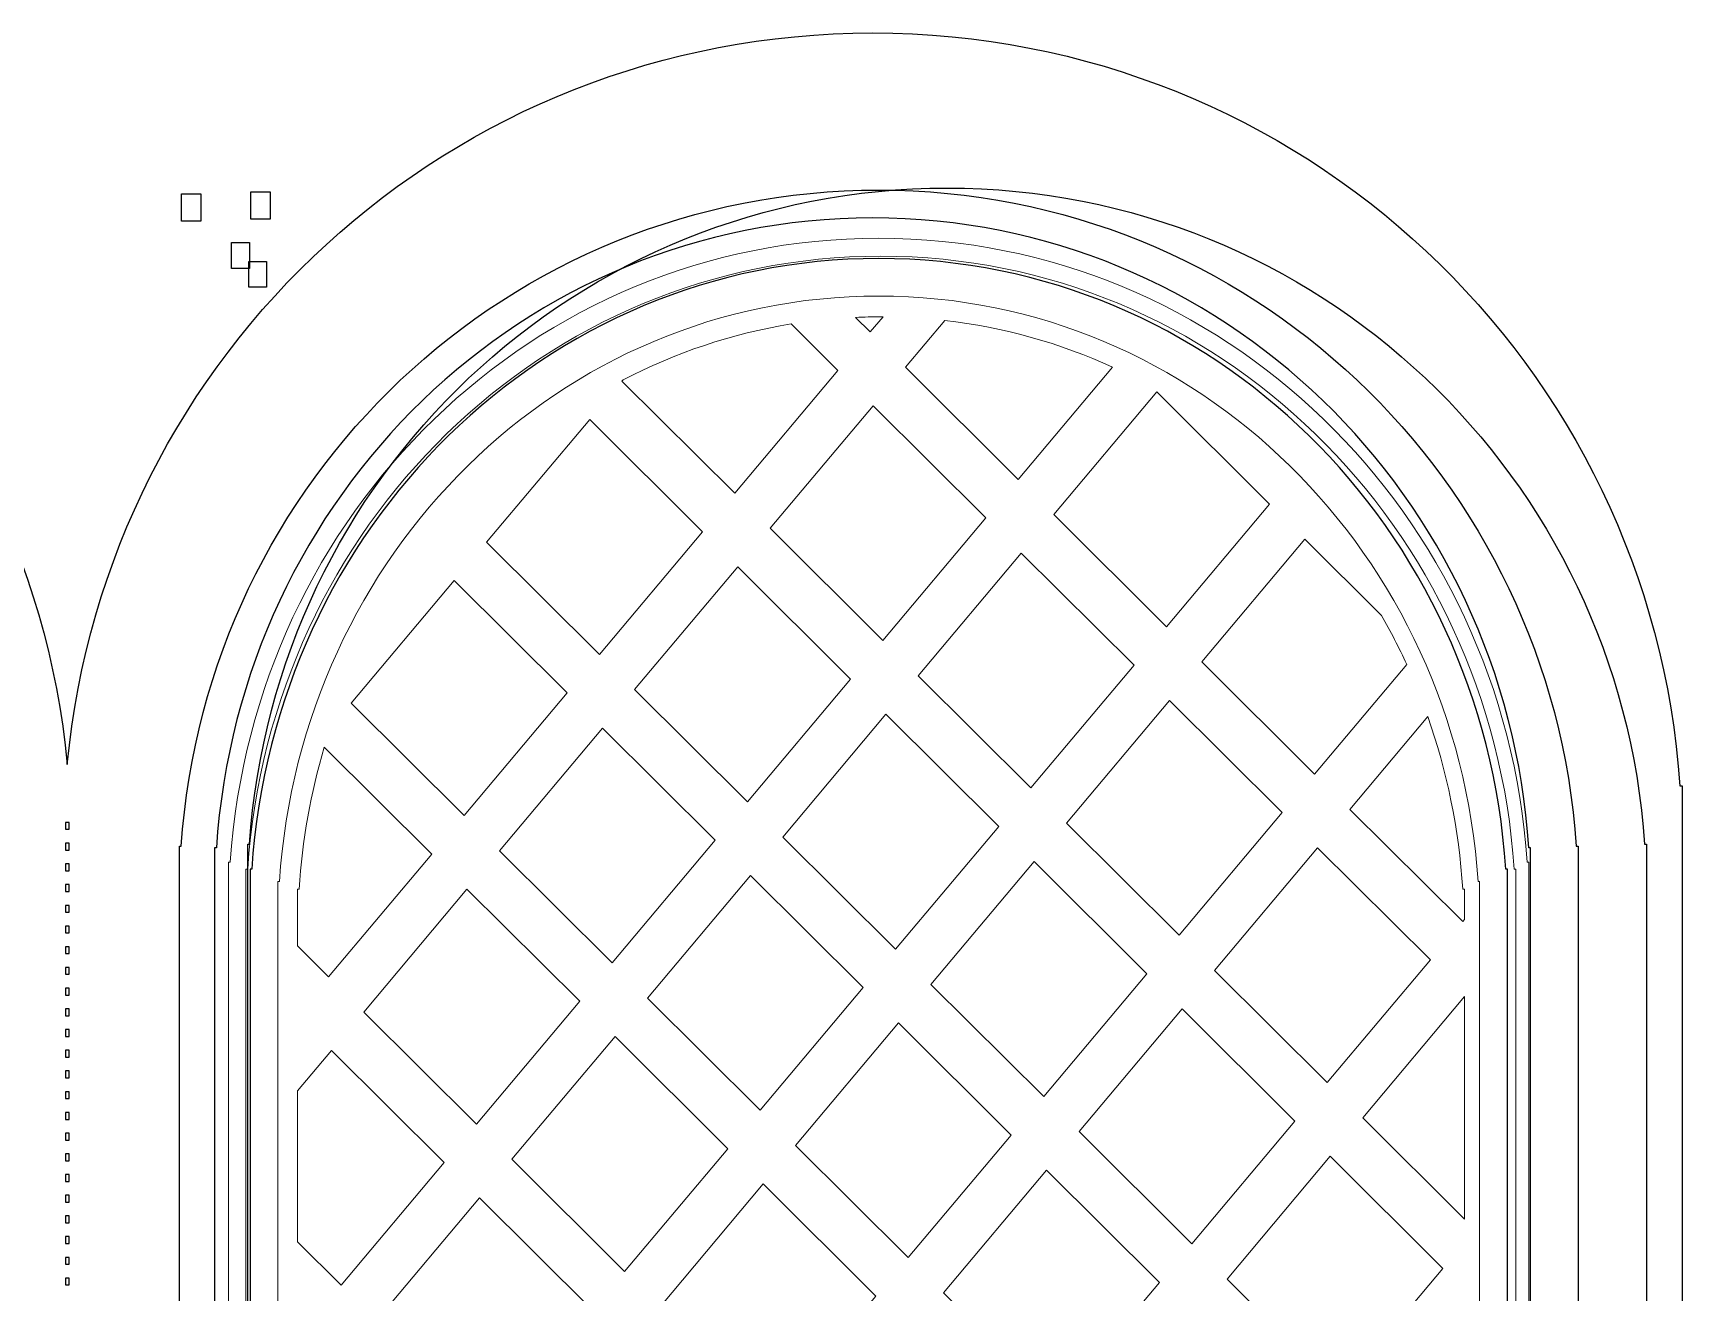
# Model space of a CAD drawing. Header units: centimetres. Extents: x -12.3 to 12.1, y -16.9 to 16.9.
# Drawn here: x -0.49 to 11.64, y 7.63 to 16.89 of the extents above; entities that cross this region are included whole.
import ezdxf

# ---------------------------------------------------------------- set-up
doc = ezdxf.new("R2010")
doc.units = ezdxf.units.CM
doc.header["$MEASUREMENT"] = 0
doc.header["$XCLIPFRAME"] = 0
doc.layers.add('Layer 1', color=7, linetype='Continuous')
picture_1 = doc.add_image_def('image1.jpg', size_in_pixel=(740, 1042))
picture_2 = doc.add_image_def('image3.jpg', size_in_pixel=(740, 1042))
picture_3 = doc.add_image_def('image4.jpg', size_in_pixel=(688, 991))
picture_4 = doc.add_image_def('image5.jpg', size_in_pixel=(672, 973))

msp = doc.modelspace()

# ---------------------------------------------------------------- linework, layer by layer
at = {"layer": 'Layer 1', "lineweight": 25}
for points, knots in [([(-6.16522, 16.88801), (-9.32245, 16.88801), (-11.88995, 14.45442), (-12.10346, 11.35326), (-12.10346, 11.35326), (-12.10346, 11.35326), (-12.11917, 11.35326), (-12.11917, 11.35326), (-12.11917, 11.35326), (-12.11917, 11.35326), (-12.11917, 0.28127), (-12.11917, 0.28127), (-12.11917, 0.28127), (-12.11917, 0.28127), (-0.26997, 0.28127), (-0.26997, 0.28127), (-0.26997, 0.28127), (-0.26997, 0.28127), (-0.21127, 0.28127), (-0.21127, 0.28127), (-0.21127, 0.28127), (-0.21127, 0.28127), (11.63793, 0.28127), (11.63793, 0.28127), (11.63793, 0.28127), (11.63793, 0.28127), (11.63793, 11.35326), (11.63793, 11.35326), (11.63793, 11.35326), (11.63793, 11.35326), (11.62222, 11.35326), (11.62222, 11.35326), (11.62222, 11.35326), (11.4087, 14.45443), (8.84121, 16.88801), (5.68398, 16.88801), (5.68398, 16.88801), (2.58007, 16.88801), (0.04737, 14.53649), (-0.24021, 11.51035), (-0.24021, 11.51035), (-0.52775, 14.53652), (-3.06128, 16.88801), (-6.16522, 16.88801)], [0, 0, 0, 0, 0.08333333, 0.08333333, 0.08333333, 0.08333333, 0.16666667, 0.16666667, 0.16666667, 0.16666667, 0.25, 0.25, 0.25, 0.25, 0.33333333, 0.33333333, 0.33333333, 0.33333333, 0.41666667, 0.41666667, 0.41666667, 0.41666667, 0.5, 0.5, 0.5, 0.5, 0.58333333, 0.58333333, 0.58333333, 0.58333333, 0.66666667, 0.66666667, 0.66666667, 0.66666667, 0.75, 0.75, 0.75, 0.75, 0.83333333, 0.83333333, 0.83333333, 0.83333333, 1, 1, 1, 1]), ([(5.729, 15.73335), (3.00099, 15.73335), (0.78223, 13.61201), (0.59774, 10.90884), (0.59774, 10.90884), (0.59774, 10.90884), (0.58451, 10.90884), (0.58451, 10.90884), (0.58451, 10.90884), (0.58451, 10.90884), (0.58451, 1.25816), (0.58451, 1.25816), (0.58451, 1.25816), (0.58451, 1.25816), (10.87349, 1.25816), (10.87349, 1.25816), (10.87349, 1.25816), (10.87349, 1.25816), (10.87349, 10.90884), (10.87349, 10.90884), (10.87349, 10.90884), (10.87349, 10.90884), (10.86026, 10.90884), (10.86026, 10.90884), (10.86026, 10.90884), (10.67577, 13.61201), (8.45701, 15.73335), (5.729, 15.73335)], [0, 0, 0, 0, 0.125, 0.125, 0.125, 0.125, 0.25, 0.25, 0.25, 0.25, 0.375, 0.375, 0.375, 0.375, 0.5, 0.5, 0.5, 0.5, 0.625, 0.625, 0.625, 0.625, 0.75, 0.75, 0.75, 0.75, 1, 1, 1, 1]), ([(6.23142, 15.7479), (3.50341, 15.7479), (1.28465, 13.62656), (1.10015, 10.92339), (1.10015, 10.92339), (1.10015, 10.92339), (1.08692, 10.92339), (1.08692, 10.92339), (1.08692, 10.92339), (1.08692, 10.92339), (1.08692, 1.27271), (1.08692, 1.27271), (1.08692, 1.27271), (1.08692, 1.27271), (11.3759, 1.27271), (11.3759, 1.27271), (11.3759, 1.27271), (11.3759, 1.27271), (11.3759, 10.92339), (11.3759, 10.92339), (11.3759, 10.92339), (11.3759, 10.92339), (11.36267, 10.92339), (11.36267, 10.92339), (11.36267, 10.92339), (11.17818, 13.62656), (8.95942, 15.7479), (6.23141, 15.7479), (6.23141, 15.7479), (6.23141, 15.7479), (6.23142, 15.7479), (6.23142, 15.7479)], [0, 0, 0, 0, 0.11111111, 0.11111111, 0.11111111, 0.11111111, 0.22222222, 0.22222222, 0.22222222, 0.22222222, 0.33333333, 0.33333333, 0.33333333, 0.33333333, 0.44444444, 0.44444444, 0.44444444, 0.44444444, 0.55555556, 0.55555556, 0.55555556, 0.55555556, 0.66666667, 0.66666667, 0.66666667, 0.66666667, 0.77777778, 0.77777778, 0.77777778, 0.77777778, 1, 1, 1, 1]), ([(5.68398, 15.52872), (8.25065, 15.52872), (10.33822, 13.49228), (10.5118, 10.89686), (10.5118, 10.89686), (10.5118, 10.89686), (10.5242, 10.89686), (10.5242, 10.89686), (10.5242, 10.89686), (10.5242, 10.89686), (10.5242, 1.63066), (10.5242, 1.63066), (10.5242, 1.63066), (10.5242, 1.63066), (0.84376, 1.63066), (0.84376, 1.63066), (0.84376, 1.63066), (0.84376, 1.63066), (0.84376, 10.89686), (0.84376, 10.89686), (0.84376, 10.89686), (0.84376, 10.89686), (0.85616, 10.89686), (0.85616, 10.89686), (0.85616, 10.89686), (1.02974, 13.49228), (3.1173, 15.52872), (5.68398, 15.52872)], [0, 0, 0, 0, 0.125, 0.125, 0.125, 0.125, 0.25, 0.25, 0.25, 0.25, 0.375, 0.375, 0.375, 0.375, 0.5, 0.5, 0.5, 0.5, 0.625, 0.625, 0.625, 0.625, 0.75, 0.75, 0.75, 0.75, 1, 1, 1, 1]), ([(5.729, 15.22981), (8.18135, 15.22981), (10.176, 13.2559), (10.34185, 10.74099), (10.34185, 10.74099), (10.34185, 10.74099), (10.35343, 10.74099), (10.35343, 10.74099), (10.35343, 10.74099), (10.35343, 10.74099), (10.35343, 1.76169), (10.35343, 1.76169), (10.35343, 1.76169), (10.35343, 1.76169), (1.10459, 1.76169), (1.10459, 1.76169), (1.10459, 1.76169), (1.10459, 1.76169), (1.10459, 10.74099), (1.10459, 10.74099), (1.10459, 10.74099), (1.10459, 10.74099), (1.11617, 10.74099), (1.11617, 10.74099), (1.11617, 10.74099), (1.28202, 13.2559), (3.27666, 15.22981), (5.72902, 15.22981), (5.72902, 15.22981), (5.72902, 15.22981), (5.729, 15.22981), (5.729, 15.22981)], [0, 0, 0, 0, 0.11111111, 0.11111111, 0.11111111, 0.11111111, 0.22222222, 0.22222222, 0.22222222, 0.22222222, 0.33333333, 0.33333333, 0.33333333, 0.33333333, 0.44444444, 0.44444444, 0.44444444, 0.44444444, 0.55555556, 0.55555556, 0.55555556, 0.55555556, 0.66666667, 0.66666667, 0.66666667, 0.66666667, 0.77777778, 0.77777778, 0.77777778, 0.77777778, 1, 1, 1, 1]), ([(-0.25343, 11.08372), (-0.25343, 11.08372), (-0.22697, 11.08372), (-0.22697, 11.08372), (-0.22697, 11.08372), (-0.22697, 11.08372), (-0.22697, 11.03328), (-0.22697, 11.03328), (-0.22697, 11.03328), (-0.22697, 11.03328), (-0.25343, 11.03328), (-0.25343, 11.03328), (-0.25343, 11.03328), (-0.25343, 11.03328), (-0.25343, 11.08372), (-0.25343, 11.08372)], [0, 0, 0, 0, 0.2, 0.2, 0.2, 0.2, 0.4, 0.4, 0.4, 0.4, 0.6, 0.6, 0.6, 0.6, 1, 1, 1, 1]), ([(-0.25343, 10.93158), (-0.25343, 10.93158), (-0.22697, 10.93158), (-0.22697, 10.93158), (-0.22697, 10.93158), (-0.22697, 10.93158), (-0.22697, 10.88114), (-0.22697, 10.88114), (-0.22697, 10.88114), (-0.22697, 10.88114), (-0.25343, 10.88114), (-0.25343, 10.88114), (-0.25343, 10.88114), (-0.25343, 10.88114), (-0.25343, 10.93158), (-0.25343, 10.93158)], [0, 0, 0, 0, 0.2, 0.2, 0.2, 0.2, 0.4, 0.4, 0.4, 0.4, 0.6, 0.6, 0.6, 0.6, 1, 1, 1, 1]), ([(-0.25343, 10.77945), (-0.25343, 10.77945), (-0.22697, 10.77945), (-0.22697, 10.77945), (-0.22697, 10.77945), (-0.22697, 10.77945), (-0.22697, 10.72819), (-0.22697, 10.72819), (-0.22697, 10.72819), (-0.22697, 10.72819), (-0.25343, 10.72819), (-0.25343, 10.72819), (-0.25343, 10.72819), (-0.25343, 10.72819), (-0.25343, 10.77945), (-0.25343, 10.77945)], [0, 0, 0, 0, 0.2, 0.2, 0.2, 0.2, 0.4, 0.4, 0.4, 0.4, 0.6, 0.6, 0.6, 0.6, 1, 1, 1, 1]), ([(-0.25343, 10.62731), (-0.25343, 10.62731), (-0.22697, 10.62731), (-0.22697, 10.62731), (-0.22697, 10.62731), (-0.22697, 10.62731), (-0.22697, 10.57605), (-0.22697, 10.57605), (-0.22697, 10.57605), (-0.22697, 10.57605), (-0.25343, 10.57605), (-0.25343, 10.57605), (-0.25343, 10.57605), (-0.25343, 10.57605), (-0.25343, 10.62731), (-0.25343, 10.62731)], [0, 0, 0, 0, 0.2, 0.2, 0.2, 0.2, 0.4, 0.4, 0.4, 0.4, 0.6, 0.6, 0.6, 0.6, 1, 1, 1, 1]), ([(-0.25343, 10.47435), (-0.25343, 10.47435), (-0.22697, 10.47435), (-0.22697, 10.47435), (-0.22697, 10.47435), (-0.22697, 10.47435), (-0.22697, 10.42391), (-0.22697, 10.42391), (-0.22697, 10.42391), (-0.22697, 10.42391), (-0.25343, 10.42391), (-0.25343, 10.42391), (-0.25343, 10.42391), (-0.25343, 10.42391), (-0.25343, 10.47435), (-0.25343, 10.47435)], [0, 0, 0, 0, 0.2, 0.2, 0.2, 0.2, 0.4, 0.4, 0.4, 0.4, 0.6, 0.6, 0.6, 0.6, 1, 1, 1, 1]), ([(-0.25343, 10.32221), (-0.25343, 10.32221), (-0.22697, 10.32221), (-0.22697, 10.32221), (-0.22697, 10.32221), (-0.22697, 10.32221), (-0.22697, 10.27177), (-0.22697, 10.27177), (-0.22697, 10.27177), (-0.22697, 10.27177), (-0.25343, 10.27177), (-0.25343, 10.27177), (-0.25343, 10.27177), (-0.25343, 10.27177), (-0.25343, 10.32221), (-0.25343, 10.32221)], [0, 0, 0, 0, 0.2, 0.2, 0.2, 0.2, 0.4, 0.4, 0.4, 0.4, 0.6, 0.6, 0.6, 0.6, 1, 1, 1, 1]), ([(-0.25343, 10.17008), (-0.25343, 10.17008), (-0.22697, 10.17008), (-0.22697, 10.17008), (-0.22697, 10.17008), (-0.22697, 10.17008), (-0.22697, 10.11964), (-0.22697, 10.11964), (-0.22697, 10.11964), (-0.22697, 10.11964), (-0.25343, 10.11964), (-0.25343, 10.11964), (-0.25343, 10.11964), (-0.25343, 10.11964), (-0.25343, 10.17008), (-0.25343, 10.17008)], [0, 0, 0, 0, 0.2, 0.2, 0.2, 0.2, 0.4, 0.4, 0.4, 0.4, 0.6, 0.6, 0.6, 0.6, 1, 1, 1, 1]), ([(-0.25343, 10.01794), (-0.25343, 10.01794), (-0.22697, 10.01794), (-0.22697, 10.01794), (-0.22697, 10.01794), (-0.22697, 10.01794), (-0.22697, 9.9675), (-0.22697, 9.9675), (-0.22697, 9.9675), (-0.22697, 9.9675), (-0.25343, 9.9675), (-0.25343, 9.9675), (-0.25343, 9.9675), (-0.25343, 9.9675), (-0.25343, 10.01794), (-0.25343, 10.01794)], [0, 0, 0, 0, 0.2, 0.2, 0.2, 0.2, 0.4, 0.4, 0.4, 0.4, 0.6, 0.6, 0.6, 0.6, 1, 1, 1, 1]), ([(-0.25343, 9.86581), (-0.25343, 9.86581), (-0.22697, 9.86581), (-0.22697, 9.86581), (-0.22697, 9.86581), (-0.22697, 9.86581), (-0.22697, 9.81455), (-0.22697, 9.81455), (-0.22697, 9.81455), (-0.22697, 9.81455), (-0.25343, 9.81455), (-0.25343, 9.81455), (-0.25343, 9.81455), (-0.25343, 9.81455), (-0.25343, 9.86581), (-0.25343, 9.86581)], [0, 0, 0, 0, 0.2, 0.2, 0.2, 0.2, 0.4, 0.4, 0.4, 0.4, 0.6, 0.6, 0.6, 0.6, 1, 1, 1, 1]), ([(-0.25343, 9.71367), (-0.25343, 9.71367), (-0.22697, 9.71367), (-0.22697, 9.71367), (-0.22697, 9.71367), (-0.22697, 9.71367), (-0.22697, 9.66241), (-0.22697, 9.66241), (-0.22697, 9.66241), (-0.22697, 9.66241), (-0.25343, 9.66241), (-0.25343, 9.66241), (-0.25343, 9.66241), (-0.25343, 9.66241), (-0.25343, 9.71367), (-0.25343, 9.71367)], [0, 0, 0, 0, 0.2, 0.2, 0.2, 0.2, 0.4, 0.4, 0.4, 0.4, 0.6, 0.6, 0.6, 0.6, 1, 1, 1, 1]), ([(-0.25343, 9.56071), (-0.25343, 9.56071), (-0.22697, 9.56071), (-0.22697, 9.56071), (-0.22697, 9.56071), (-0.22697, 9.56071), (-0.22697, 9.51027), (-0.22697, 9.51027), (-0.22697, 9.51027), (-0.22697, 9.51027), (-0.25343, 9.51027), (-0.25343, 9.51027), (-0.25343, 9.51027), (-0.25343, 9.51027), (-0.25343, 9.56071), (-0.25343, 9.56071)], [0, 0, 0, 0, 0.2, 0.2, 0.2, 0.2, 0.4, 0.4, 0.4, 0.4, 0.6, 0.6, 0.6, 0.6, 1, 1, 1, 1]), ([(-0.25343, 9.40857), (-0.25343, 9.40857), (-0.22697, 9.40857), (-0.22697, 9.40857), (-0.22697, 9.40857), (-0.22697, 9.40857), (-0.22697, 9.35813), (-0.22697, 9.35813), (-0.22697, 9.35813), (-0.22697, 9.35813), (-0.25343, 9.35813), (-0.25343, 9.35813), (-0.25343, 9.35813), (-0.25343, 9.35813), (-0.25343, 9.40857), (-0.25343, 9.40857)], [0, 0, 0, 0, 0.2, 0.2, 0.2, 0.2, 0.4, 0.4, 0.4, 0.4, 0.6, 0.6, 0.6, 0.6, 1, 1, 1, 1]), ([(-0.25343, 9.25644), (-0.25343, 9.25644), (-0.22697, 9.25644), (-0.22697, 9.25644), (-0.22697, 9.25644), (-0.22697, 9.25644), (-0.22697, 9.206), (-0.22697, 9.206), (-0.22697, 9.206), (-0.22697, 9.206), (-0.25343, 9.206), (-0.25343, 9.206), (-0.25343, 9.206), (-0.25343, 9.206), (-0.25343, 9.25644), (-0.25343, 9.25644)], [0, 0, 0, 0, 0.2, 0.2, 0.2, 0.2, 0.4, 0.4, 0.4, 0.4, 0.6, 0.6, 0.6, 0.6, 1, 1, 1, 1]), ([(-0.25343, 9.1043), (-0.25343, 9.1043), (-0.22697, 9.1043), (-0.22697, 9.1043), (-0.22697, 9.1043), (-0.22697, 9.1043), (-0.22697, 9.05386), (-0.22697, 9.05386), (-0.22697, 9.05386), (-0.22697, 9.05386), (-0.25343, 9.05386), (-0.25343, 9.05386), (-0.25343, 9.05386), (-0.25343, 9.05386), (-0.25343, 9.1043), (-0.25343, 9.1043)], [0, 0, 0, 0, 0.2, 0.2, 0.2, 0.2, 0.4, 0.4, 0.4, 0.4, 0.6, 0.6, 0.6, 0.6, 1, 1, 1, 1]), ([(-0.25343, 8.95217), (-0.25343, 8.95217), (-0.22697, 8.95217), (-0.22697, 8.95217), (-0.22697, 8.95217), (-0.22697, 8.95217), (-0.22697, 8.90091), (-0.22697, 8.90091), (-0.22697, 8.90091), (-0.22697, 8.90091), (-0.25343, 8.90091), (-0.25343, 8.90091), (-0.25343, 8.90091), (-0.25343, 8.90091), (-0.25343, 8.95217), (-0.25343, 8.95217)], [0, 0, 0, 0, 0.2, 0.2, 0.2, 0.2, 0.4, 0.4, 0.4, 0.4, 0.6, 0.6, 0.6, 0.6, 1, 1, 1, 1]), ([(-0.25343, 8.80003), (-0.25343, 8.80003), (-0.22697, 8.80003), (-0.22697, 8.80003), (-0.22697, 8.80003), (-0.22697, 8.80003), (-0.22697, 8.74877), (-0.22697, 8.74877), (-0.22697, 8.74877), (-0.22697, 8.74877), (-0.25343, 8.74877), (-0.25343, 8.74877), (-0.25343, 8.74877), (-0.25343, 8.74877), (-0.25343, 8.80003), (-0.25343, 8.80003)], [0, 0, 0, 0, 0.2, 0.2, 0.2, 0.2, 0.4, 0.4, 0.4, 0.4, 0.6, 0.6, 0.6, 0.6, 1, 1, 1, 1]), ([(-0.25343, 8.6479), (-0.25343, 8.6479), (-0.22697, 8.6479), (-0.22697, 8.6479), (-0.22697, 8.6479), (-0.22697, 8.6479), (-0.22697, 8.59664), (-0.22697, 8.59664), (-0.22697, 8.59664), (-0.22697, 8.59664), (-0.25343, 8.59664), (-0.25343, 8.59664), (-0.25343, 8.59664), (-0.25343, 8.59664), (-0.25343, 8.6479), (-0.25343, 8.6479)], [0, 0, 0, 0, 0.2, 0.2, 0.2, 0.2, 0.4, 0.4, 0.4, 0.4, 0.6, 0.6, 0.6, 0.6, 1, 1, 1, 1]), ([(-0.25343, 8.49493), (-0.25343, 8.49493), (-0.22697, 8.49493), (-0.22697, 8.49493), (-0.22697, 8.49493), (-0.22697, 8.49493), (-0.22697, 8.44449), (-0.22697, 8.44449), (-0.22697, 8.44449), (-0.22697, 8.44449), (-0.25343, 8.44449), (-0.25343, 8.44449), (-0.25343, 8.44449), (-0.25343, 8.44449), (-0.25343, 8.49493), (-0.25343, 8.49493)], [0, 0, 0, 0, 0.2, 0.2, 0.2, 0.2, 0.4, 0.4, 0.4, 0.4, 0.6, 0.6, 0.6, 0.6, 1, 1, 1, 1]), ([(-0.25343, 8.3428), (-0.25343, 8.3428), (-0.22697, 8.3428), (-0.22697, 8.3428), (-0.22697, 8.3428), (-0.22697, 8.3428), (-0.22697, 8.29236), (-0.22697, 8.29236), (-0.22697, 8.29236), (-0.22697, 8.29236), (-0.25343, 8.29236), (-0.25343, 8.29236), (-0.25343, 8.29236), (-0.25343, 8.29236), (-0.25343, 8.3428), (-0.25343, 8.3428)], [0, 0, 0, 0, 0.2, 0.2, 0.2, 0.2, 0.4, 0.4, 0.4, 0.4, 0.6, 0.6, 0.6, 0.6, 1, 1, 1, 1]), ([(-0.25343, 8.19066), (-0.25343, 8.19066), (-0.22697, 8.19066), (-0.22697, 8.19066), (-0.22697, 8.19066), (-0.22697, 8.19066), (-0.22697, 8.14022), (-0.22697, 8.14022), (-0.22697, 8.14022), (-0.22697, 8.14022), (-0.25343, 8.14022), (-0.25343, 8.14022), (-0.25343, 8.14022), (-0.25343, 8.14022), (-0.25343, 8.19066), (-0.25343, 8.19066)], [0, 0, 0, 0, 0.2, 0.2, 0.2, 0.2, 0.4, 0.4, 0.4, 0.4, 0.6, 0.6, 0.6, 0.6, 1, 1, 1, 1]), ([(-0.25343, 8.03853), (-0.25343, 8.03853), (-0.22697, 8.03853), (-0.22697, 8.03853), (-0.22697, 8.03853), (-0.22697, 8.03853), (-0.22697, 7.98727), (-0.22697, 7.98727), (-0.22697, 7.98727), (-0.22697, 7.98727), (-0.25343, 7.98727), (-0.25343, 7.98727), (-0.25343, 7.98727), (-0.25343, 7.98727), (-0.25343, 8.03853), (-0.25343, 8.03853)], [0, 0, 0, 0, 0.2, 0.2, 0.2, 0.2, 0.4, 0.4, 0.4, 0.4, 0.6, 0.6, 0.6, 0.6, 1, 1, 1, 1]), ([(-0.25343, 7.88639), (-0.25343, 7.88639), (-0.22697, 7.88639), (-0.22697, 7.88639), (-0.22697, 7.88639), (-0.22697, 7.88639), (-0.22697, 7.83513), (-0.22697, 7.83513), (-0.22697, 7.83513), (-0.22697, 7.83513), (-0.25343, 7.83513), (-0.25343, 7.83513), (-0.25343, 7.83513), (-0.25343, 7.83513), (-0.25343, 7.88639), (-0.25343, 7.88639)], [0, 0, 0, 0, 0.2, 0.2, 0.2, 0.2, 0.4, 0.4, 0.4, 0.4, 0.6, 0.6, 0.6, 0.6, 1, 1, 1, 1]), ([(-0.25343, 7.73426), (-0.25343, 7.73426), (-0.22697, 7.73426), (-0.22697, 7.73426), (-0.22697, 7.73426), (-0.22697, 7.73426), (-0.22697, 7.683), (-0.22697, 7.683), (-0.22697, 7.683), (-0.22697, 7.683), (-0.25343, 7.683), (-0.25343, 7.683), (-0.25343, 7.683), (-0.25343, 7.683), (-0.25343, 7.73426), (-0.25343, 7.73426)], [0, 0, 0, 0, 0.2, 0.2, 0.2, 0.2, 0.4, 0.4, 0.4, 0.4, 0.6, 0.6, 0.6, 0.6, 1, 1, 1, 1])]:
    msp.add_open_spline(points, degree=3, knots=knots, dxfattribs=at)
at = {"layer": 'Layer 1', "lineweight": 20}
for points, knots in [([(5.729, 15.37905), (3.19311, 15.37905), (1.13055, 13.36181), (0.95906, 10.79101), (0.95906, 10.79101), (0.95906, 10.79101), (0.94666, 10.79101), (0.94666, 10.79101), (0.94666, 10.79101), (0.94666, 10.79101), (0.94666, 1.61245), (0.94666, 1.61245), (0.94666, 1.61245), (0.94666, 1.61245), (10.51135, 1.61245), (10.51135, 1.61245), (10.51135, 1.61245), (10.51135, 1.61245), (10.51135, 10.79101), (10.51135, 10.79101), (10.51135, 10.79101), (10.51135, 10.79101), (10.49895, 10.79101), (10.49895, 10.79101), (10.49895, 10.79101), (10.32746, 13.36181), (8.26489, 15.37905), (5.72901, 15.37905), (5.72901, 15.37905), (5.72901, 15.37905), (5.729, 15.37905), (5.729, 15.37905)], [0, 0, 0, 0, 0.11111111, 0.11111111, 0.11111111, 0.11111111, 0.22222222, 0.22222222, 0.22222222, 0.22222222, 0.33333333, 0.33333333, 0.33333333, 0.33333333, 0.44444444, 0.44444444, 0.44444444, 0.44444444, 0.55555556, 0.55555556, 0.55555556, 0.55555556, 0.66666667, 0.66666667, 0.66666667, 0.66666667, 0.77777778, 0.77777778, 0.77777778, 0.77777778, 1, 1, 1, 1]), ([(5.74499, 15.24716), (3.26816, 15.24716), (1.25417, 13.26518), (1.08667, 10.74015), (1.08667, 10.74015), (1.08667, 10.74015), (1.07427, 10.74015), (1.07427, 10.74015), (1.07427, 10.74015), (1.07427, 10.74015), (1.07427, 1.7253), (1.07427, 1.7253), (1.07427, 1.7253), (1.07427, 1.7253), (10.41572, 1.7253), (10.41572, 1.7253), (10.41572, 1.7253), (10.41572, 1.7253), (10.41572, 10.74015), (10.41572, 10.74015), (10.41572, 10.74015), (10.41572, 10.74015), (10.40332, 10.74015), (10.40332, 10.74015), (10.40332, 10.74015), (10.23582, 13.26519), (8.22183, 15.24716), (5.745, 15.24716), (5.745, 15.24716), (5.745, 15.24716), (5.74499, 15.24716), (5.74499, 15.24716)], [0, 0, 0, 0, 0.11111111, 0.11111111, 0.11111111, 0.11111111, 0.22222222, 0.22222222, 0.22222222, 0.22222222, 0.33333333, 0.33333333, 0.33333333, 0.33333333, 0.44444444, 0.44444444, 0.44444444, 0.44444444, 0.55555556, 0.55555556, 0.55555556, 0.55555556, 0.66666667, 0.66666667, 0.66666667, 0.66666667, 0.77777778, 0.77777778, 0.77777778, 0.77777778, 1, 1, 1, 1]), ([(5.729, 14.95407), (8.07279, 14.95407), (9.97912, 13.06073), (10.13762, 10.6488), (10.13762, 10.6488), (10.13762, 10.6488), (10.1492, 10.6488), (10.1492, 10.6488), (10.1492, 10.6488), (10.1492, 10.6488), (10.1492, 2.03827), (10.1492, 2.03827), (10.1492, 2.03827), (10.1492, 2.03827), (1.30881, 2.03827), (1.30881, 2.03827), (1.30881, 2.03827), (1.30881, 2.03827), (1.30881, 10.6488), (1.30881, 10.6488), (1.30881, 10.6488), (1.30881, 10.6488), (1.32039, 10.6488), (1.32039, 10.6488), (1.32039, 10.6488), (1.47889, 13.06073), (3.38522, 14.95407), (5.72901, 14.95407), (5.72901, 14.95407), (5.72901, 14.95407), (5.729, 14.95407), (5.729, 14.95407)], [0, 0, 0, 0, 0.11111111, 0.11111111, 0.11111111, 0.11111111, 0.22222222, 0.22222222, 0.22222222, 0.22222222, 0.33333333, 0.33333333, 0.33333333, 0.33333333, 0.44444444, 0.44444444, 0.44444444, 0.44444444, 0.55555556, 0.55555556, 0.55555556, 0.55555556, 0.66666667, 0.66666667, 0.66666667, 0.66666667, 0.77777778, 0.77777778, 0.77777778, 0.77777778, 1, 1, 1, 1]), ([(5.74499, 14.80151), (5.75007, 14.80151), (5.75562, 14.80153), (5.7607, 14.80151), (5.7607, 14.80151), (5.7607, 14.80151), (5.66644, 14.68989), (5.66644, 14.68989), (5.66644, 14.68989), (5.66644, 14.68989), (5.55812, 14.79655), (5.55812, 14.79655), (5.55812, 14.79655), (5.62014, 14.79933), (5.6823, 14.80151), (5.74498, 14.80151), (5.74498, 14.80151), (5.74498, 14.80151), (5.74499, 14.80151), (5.74499, 14.80151)], [0, 0, 0, 0, 0.16666667, 0.16666667, 0.16666667, 0.16666667, 0.33333333, 0.33333333, 0.33333333, 0.33333333, 0.5, 0.5, 0.5, 0.5, 0.66666667, 0.66666667, 0.66666667, 0.66666667, 1, 1, 1, 1]), ([(5.08436, 14.74859), (5.08436, 14.74859), (5.42832, 14.40629), (5.42832, 14.40629), (5.42832, 14.40629), (5.42832, 14.40629), (4.67012, 13.50505), (4.67012, 13.50505), (4.67012, 13.50505), (4.67012, 13.50505), (3.83999, 14.32939), (3.83999, 14.32939), (3.83999, 14.32939), (3.83999, 14.32939), (3.84908, 14.33849), (3.84908, 14.33849), (3.84908, 14.33849), (4.23192, 14.5369), (4.64683, 14.67778), (5.08435, 14.74859), (5.08435, 14.74859), (5.08435, 14.74859), (5.08436, 14.74859), (5.08436, 14.74859)], [0, 0, 0, 0, 0.14285714, 0.14285714, 0.14285714, 0.14285714, 0.28571429, 0.28571429, 0.28571429, 0.28571429, 0.42857143, 0.42857143, 0.42857143, 0.42857143, 0.57142857, 0.57142857, 0.57142857, 0.57142857, 0.71428571, 0.71428571, 0.71428571, 0.71428571, 1, 1, 1, 1]), ([(6.21545, 14.77422), (6.64995, 14.72468), (7.06395, 14.60703), (7.44907, 14.43192), (7.44907, 14.43192), (7.44907, 14.43192), (6.75454, 13.60592), (6.75454, 13.60592), (6.75454, 13.60592), (6.75454, 13.60592), (5.92606, 14.43026), (5.92606, 14.43026), (5.92606, 14.43026), (5.92606, 14.43026), (6.21545, 14.77422), (6.21545, 14.77422)], [0, 0, 0, 0, 0.2, 0.2, 0.2, 0.2, 0.4, 0.4, 0.4, 0.4, 0.6, 0.6, 0.6, 0.6, 1, 1, 1, 1]), ([(7.77401, 14.25002), (7.77401, 14.25002), (8.60331, 13.42402), (8.60331, 13.42402), (8.60331, 13.42402), (8.60331, 13.42402), (7.84511, 12.52196), (7.84511, 12.52196), (7.84511, 12.52196), (7.84511, 12.52196), (7.01581, 13.34713), (7.01581, 13.34713), (7.01581, 13.34713), (7.01581, 13.34713), (7.77401, 14.25002), (7.77401, 14.25002)], [0, 0, 0, 0, 0.2, 0.2, 0.2, 0.2, 0.4, 0.4, 0.4, 0.4, 0.6, 0.6, 0.6, 0.6, 1, 1, 1, 1]), ([(5.68794, 14.14749), (5.68794, 14.14749), (6.51724, 13.32315), (6.51724, 13.32315), (6.51724, 13.32315), (6.51724, 13.32315), (5.75987, 12.42109), (5.75987, 12.42109), (5.75987, 12.42109), (5.75987, 12.42109), (4.93057, 13.24626), (4.93057, 13.24626), (4.93057, 13.24626), (4.93057, 13.24626), (5.68794, 14.1475), (5.68794, 14.1475), (5.68794, 14.1475), (5.68794, 14.1475), (5.68794, 14.14749), (5.68794, 14.14749)], [0, 0, 0, 0, 0.16666667, 0.16666667, 0.16666667, 0.16666667, 0.33333333, 0.33333333, 0.33333333, 0.33333333, 0.5, 0.5, 0.5, 0.5, 0.66666667, 0.66666667, 0.66666667, 0.66666667, 1, 1, 1, 1]), ([(3.60269, 14.04662), (3.60269, 14.04662), (4.43199, 13.22145), (4.43199, 13.22145), (4.43199, 13.22145), (4.43199, 13.22145), (3.67379, 12.31939), (3.67379, 12.31939), (3.67379, 12.31939), (3.67379, 12.31939), (2.84449, 13.14373), (2.84449, 13.14373), (2.84449, 13.14373), (2.84449, 13.14373), (3.60269, 14.04662), (3.60269, 14.04662)], [0, 0, 0, 0, 0.2, 0.2, 0.2, 0.2, 0.4, 0.4, 0.4, 0.4, 0.6, 0.6, 0.6, 0.6, 1, 1, 1, 1]), ([(8.86377, 13.16605), (8.86377, 13.16605), (9.42766, 12.60464), (9.42766, 12.60464), (9.42766, 12.60464), (9.49388, 12.48808), (9.55661, 12.36893), (9.61287, 12.2458), (9.61287, 12.2458), (9.61287, 12.24559), (9.61287, 12.24518), (9.61287, 12.24497), (9.61287, 12.24497), (9.61287, 12.24497), (8.93405, 11.43882), (8.93405, 11.43882), (8.93405, 11.43882), (8.93405, 11.43882), (8.10475, 12.26399), (8.10475, 12.26399), (8.10475, 12.26399), (8.10475, 12.26399), (8.86378, 13.16605), (8.86378, 13.16605), (8.86378, 13.16605), (8.86378, 13.16605), (8.86377, 13.16605), (8.86377, 13.16605)], [0, 0, 0, 0, 0.125, 0.125, 0.125, 0.125, 0.25, 0.25, 0.25, 0.25, 0.375, 0.375, 0.375, 0.375, 0.5, 0.5, 0.5, 0.5, 0.625, 0.625, 0.625, 0.625, 0.75, 0.75, 0.75, 0.75, 1, 1, 1, 1]), ([(6.77769, 13.06435), (6.77769, 13.06435), (7.60782, 12.23918), (7.60782, 12.23918), (7.60782, 12.23918), (7.60782, 12.23918), (6.8488, 11.33794), (6.8488, 11.33794), (6.8488, 11.33794), (6.8488, 11.33794), (6.0195, 12.16228), (6.0195, 12.16228), (6.0195, 12.16228), (6.0195, 12.16228), (6.7777, 13.06434), (6.7777, 13.06434), (6.7777, 13.06434), (6.7777, 13.06434), (6.77769, 13.06435), (6.77769, 13.06435)], [0, 0, 0, 0, 0.16666667, 0.16666667, 0.16666667, 0.16666667, 0.33333333, 0.33333333, 0.33333333, 0.33333333, 0.5, 0.5, 0.5, 0.5, 0.66666667, 0.66666667, 0.66666667, 0.66666667, 1, 1, 1, 1]), ([(2.60637, 12.86178), (2.60637, 12.86178), (3.4365, 12.03578), (3.4365, 12.03578), (3.4365, 12.03578), (3.4365, 12.03578), (2.6783, 11.13454), (2.6783, 11.13454), (2.6783, 11.13454), (2.6783, 11.13454), (1.84817, 11.95971), (1.84817, 11.95971), (1.84817, 11.95971), (1.84817, 11.95971), (2.60637, 12.86177), (2.60637, 12.86177), (2.60637, 12.86177), (2.60637, 12.86177), (2.60637, 12.86178), (2.60637, 12.86178)], [0, 0, 0, 0, 0.16666667, 0.16666667, 0.16666667, 0.16666667, 0.33333333, 0.33333333, 0.33333333, 0.33333333, 0.5, 0.5, 0.5, 0.5, 0.66666667, 0.66666667, 0.66666667, 0.66666667, 1, 1, 1, 1]), ([(4.69245, 12.96265), (4.69245, 12.96265), (5.52175, 12.13831), (5.52175, 12.13831), (5.52175, 12.13831), (5.52175, 12.13831), (4.76273, 11.23542), (4.76273, 11.23542), (4.76273, 11.23542), (4.76273, 11.23542), (3.93343, 12.06059), (3.93343, 12.06059), (3.93343, 12.06059), (3.93343, 12.06059), (4.69245, 12.96265), (4.69245, 12.96265)], [0, 0, 0, 0, 0.2, 0.2, 0.2, 0.2, 0.4, 0.4, 0.4, 0.4, 0.6, 0.6, 0.6, 0.6, 1, 1, 1, 1]), ([(7.86745, 11.98039), (7.86745, 11.98039), (8.69593, 11.15605), (8.69593, 11.15605), (8.69593, 11.15605), (8.69593, 11.15605), (7.93856, 10.25481), (7.93856, 10.25481), (7.93856, 10.25481), (7.93856, 10.25481), (7.11008, 11.07915), (7.11008, 11.07915), (7.11008, 11.07915), (7.11008, 11.07915), (7.86745, 11.98039), (7.86745, 11.98039)], [0, 0, 0, 0, 0.2, 0.2, 0.2, 0.2, 0.4, 0.4, 0.4, 0.4, 0.6, 0.6, 0.6, 0.6, 1, 1, 1, 1]), ([(3.69612, 11.77699), (3.69612, 11.77699), (4.5246, 10.95265), (4.5246, 10.95265), (4.5246, 10.95265), (4.5246, 10.95265), (3.76723, 10.05141), (3.76723, 10.05141), (3.76723, 10.05141), (3.76723, 10.05141), (2.93875, 10.87575), (2.93875, 10.87575), (2.93875, 10.87575), (2.93875, 10.87575), (3.69612, 11.77699), (3.69612, 11.77699)], [0, 0, 0, 0, 0.2, 0.2, 0.2, 0.2, 0.4, 0.4, 0.4, 0.4, 0.6, 0.6, 0.6, 0.6, 1, 1, 1, 1]), ([(5.78137, 11.87951), (5.78137, 11.87951), (6.6115, 11.05517), (6.6115, 11.05517), (6.6115, 11.05517), (6.6115, 11.05517), (5.8533, 10.15228), (5.8533, 10.15228), (5.8533, 10.15228), (5.8533, 10.15228), (5.02317, 10.97662), (5.02317, 10.97662), (5.02317, 10.97662), (5.02317, 10.97662), (5.78137, 11.87951), (5.78137, 11.87951)], [0, 0, 0, 0, 0.2, 0.2, 0.2, 0.2, 0.4, 0.4, 0.4, 0.4, 0.6, 0.6, 0.6, 0.6, 1, 1, 1, 1]), ([(9.76749, 11.86215), (9.90836, 11.46294), (9.99647, 11.03635), (10.02546, 10.59215), (10.02546, 10.59215), (10.02546, 10.59215), (10.03704, 10.59215), (10.03704, 10.59215), (10.03704, 10.59215), (10.03704, 10.59215), (10.03704, 10.37056), (10.03704, 10.37056), (10.03704, 10.37056), (10.03704, 10.37056), (10.02464, 10.35485), (10.02464, 10.35485), (10.02464, 10.35485), (10.02464, 10.35485), (9.19451, 11.18002), (9.19451, 11.18002), (9.19451, 11.18002), (9.19451, 11.18002), (9.7675, 11.86215), (9.7675, 11.86215), (9.7675, 11.86215), (9.7675, 11.86215), (9.76749, 11.86215), (9.76749, 11.86215)], [0, 0, 0, 0, 0.125, 0.125, 0.125, 0.125, 0.25, 0.25, 0.25, 0.25, 0.375, 0.375, 0.375, 0.375, 0.5, 0.5, 0.5, 0.5, 0.625, 0.625, 0.625, 0.625, 0.75, 0.75, 0.75, 0.75, 1, 1, 1, 1]), ([(1.65057, 11.63643), (1.65057, 11.63643), (2.44018, 10.85178), (2.44018, 10.85178), (2.44018, 10.85178), (2.44018, 10.85178), (1.68116, 9.94889), (1.68116, 9.94889), (1.68116, 9.94889), (1.68116, 9.94889), (1.45296, 10.17544), (1.45296, 10.17544), (1.45296, 10.17544), (1.45296, 10.17544), (1.45296, 10.59216), (1.45296, 10.59216), (1.45296, 10.59216), (1.45296, 10.59216), (1.46454, 10.59216), (1.46454, 10.59216), (1.46454, 10.59216), (1.48815, 10.954), (1.55167, 11.30335), (1.65058, 11.63644), (1.65058, 11.63644), (1.65058, 11.63644), (1.65057, 11.63643), (1.65057, 11.63643)], [0, 0, 0, 0, 0.125, 0.125, 0.125, 0.125, 0.25, 0.25, 0.25, 0.25, 0.375, 0.375, 0.375, 0.375, 0.5, 0.5, 0.5, 0.5, 0.625, 0.625, 0.625, 0.625, 0.75, 0.75, 0.75, 0.75, 1, 1, 1, 1]), ([(8.9572, 10.89725), (8.9572, 10.89725), (9.7865, 10.07291), (9.7865, 10.07291), (9.7865, 10.07291), (9.7865, 10.07291), (9.0283, 9.17085), (9.0283, 9.17085), (9.0283, 9.17085), (9.0283, 9.17085), (8.19817, 9.99602), (8.19817, 9.99602), (8.19817, 9.99602), (8.19817, 9.99602), (8.95719, 10.89726), (8.95719, 10.89726), (8.95719, 10.89726), (8.95719, 10.89726), (8.9572, 10.89725), (8.9572, 10.89725)], [0, 0, 0, 0, 0.16666667, 0.16666667, 0.16666667, 0.16666667, 0.33333333, 0.33333333, 0.33333333, 0.33333333, 0.5, 0.5, 0.5, 0.5, 0.66666667, 0.66666667, 0.66666667, 0.66666667, 1, 1, 1, 1]), ([(4.78505, 10.69385), (4.78505, 10.69385), (5.61435, 9.86951), (5.61435, 9.86951), (5.61435, 9.86951), (5.61435, 9.86951), (4.85698, 8.96745), (4.85698, 8.96745), (4.85698, 8.96745), (4.85698, 8.96745), (4.02768, 9.79262), (4.02768, 9.79262), (4.02768, 9.79262), (4.02768, 9.79262), (4.78505, 10.69386), (4.78505, 10.69386), (4.78505, 10.69386), (4.78505, 10.69386), (4.78505, 10.69385), (4.78505, 10.69385)], [0, 0, 0, 0, 0.16666667, 0.16666667, 0.16666667, 0.16666667, 0.33333333, 0.33333333, 0.33333333, 0.33333333, 0.5, 0.5, 0.5, 0.5, 0.66666667, 0.66666667, 0.66666667, 0.66666667, 1, 1, 1, 1]), ([(6.87195, 10.79555), (6.87195, 10.79555), (7.70043, 9.97121), (7.70043, 9.97121), (7.70043, 9.97121), (7.70043, 9.97121), (6.94223, 9.06915), (6.94223, 9.06915), (6.94223, 9.06915), (6.94223, 9.06915), (6.11293, 9.89349), (6.11293, 9.89349), (6.11293, 9.89349), (6.11293, 9.89349), (6.87195, 10.79555), (6.87195, 10.79555)], [0, 0, 0, 0, 0.2, 0.2, 0.2, 0.2, 0.4, 0.4, 0.4, 0.4, 0.6, 0.6, 0.6, 0.6, 1, 1, 1, 1]), ([(2.6998, 10.59298), (2.6998, 10.59298), (3.5291, 9.76864), (3.5291, 9.76864), (3.5291, 9.76864), (3.5291, 9.76864), (2.7709, 8.86658), (2.7709, 8.86658), (2.7709, 8.86658), (2.7709, 8.86658), (1.9416, 9.6901), (1.9416, 9.6901), (1.9416, 9.6901), (1.9416, 9.6901), (2.6998, 10.59299), (2.6998, 10.59299), (2.6998, 10.59299), (2.6998, 10.59299), (2.6998, 10.59298), (2.6998, 10.59298)], [0, 0, 0, 0, 0.16666667, 0.16666667, 0.16666667, 0.16666667, 0.33333333, 0.33333333, 0.33333333, 0.33333333, 0.5, 0.5, 0.5, 0.5, 0.66666667, 0.66666667, 0.66666667, 0.66666667, 1, 1, 1, 1]), ([(7.96088, 9.71241), (7.96088, 9.71241), (8.79018, 8.88807), (8.79018, 8.88807), (8.79018, 8.88807), (8.79018, 8.88807), (8.03198, 7.98518), (8.03198, 7.98518), (8.03198, 7.98518), (8.03198, 7.98518), (7.20268, 8.81035), (7.20268, 8.81035), (7.20268, 8.81035), (7.20268, 8.81035), (7.96088, 9.71241), (7.96088, 9.71241)], [0, 0, 0, 0, 0.2, 0.2, 0.2, 0.2, 0.4, 0.4, 0.4, 0.4, 0.6, 0.6, 0.6, 0.6, 1, 1, 1, 1]), ([(10.03703, 9.80336), (10.03703, 9.80336), (10.03703, 8.1679), (10.03703, 8.1679), (10.03703, 8.1679), (10.03703, 8.1679), (9.28875, 8.91204), (9.28875, 8.91204), (9.28875, 8.91204), (9.28875, 8.91204), (10.03703, 9.80336), (10.03703, 9.80336)], [0, 0, 0, 0, 0.25, 0.25, 0.25, 0.25, 0.5, 0.5, 0.5, 0.5, 1, 1, 1, 1]), ([(5.8748, 9.61071), (5.8748, 9.61071), (6.7041, 8.78554), (6.7041, 8.78554), (6.7041, 8.78554), (6.7041, 8.78554), (5.9459, 7.8843), (5.9459, 7.8843), (5.9459, 7.8843), (5.9459, 7.8843), (5.11742, 8.70864), (5.11742, 8.70864), (5.11742, 8.70864), (5.11742, 8.70864), (5.87479, 9.6107), (5.87479, 9.6107), (5.87479, 9.6107), (5.87479, 9.6107), (5.8748, 9.61071), (5.8748, 9.61071)], [0, 0, 0, 0, 0.16666667, 0.16666667, 0.16666667, 0.16666667, 0.33333333, 0.33333333, 0.33333333, 0.33333333, 0.5, 0.5, 0.5, 0.5, 0.66666667, 0.66666667, 0.66666667, 0.66666667, 1, 1, 1, 1]), ([(3.78956, 9.50984), (3.78956, 9.50984), (4.61886, 8.68467), (4.61886, 8.68467), (4.61886, 8.68467), (4.61886, 8.68467), (3.85984, 7.78178), (3.85984, 7.78178), (3.85984, 7.78178), (3.85984, 7.78178), (3.03054, 8.60778), (3.03054, 8.60778), (3.03054, 8.60778), (3.03054, 8.60778), (3.78956, 9.50984), (3.78956, 9.50984)], [0, 0, 0, 0, 0.2, 0.2, 0.2, 0.2, 0.4, 0.4, 0.4, 0.4, 0.6, 0.6, 0.6, 0.6, 1, 1, 1, 1]), ([(1.70348, 9.40731), (1.70348, 9.40731), (2.53278, 8.58297), (2.53278, 8.58297), (2.53278, 8.58297), (2.53278, 8.58297), (1.77458, 7.68173), (1.77458, 7.68173), (1.77458, 7.68173), (1.77458, 7.68173), (1.45295, 8.00088), (1.45295, 8.00088), (1.45295, 8.00088), (1.45295, 8.00088), (1.45295, 9.10965), (1.45295, 9.10965), (1.45295, 9.10965), (1.45295, 9.10965), (1.70348, 9.40731), (1.70348, 9.40731)], [0, 0, 0, 0, 0.16666667, 0.16666667, 0.16666667, 0.16666667, 0.33333333, 0.33333333, 0.33333333, 0.33333333, 0.5, 0.5, 0.5, 0.5, 0.66666667, 0.66666667, 0.66666667, 0.66666667, 1, 1, 1, 1]), ([(9.05063, 8.62927), (9.05063, 8.62927), (9.87911, 7.8041), (9.87911, 7.8041), (9.87911, 7.8041), (9.87911, 7.8041), (9.12091, 6.90204), (9.12091, 6.90204), (9.12091, 6.90204), (9.12091, 6.90204), (8.29161, 7.72638), (8.29161, 7.72638), (8.29161, 7.72638), (8.29161, 7.72638), (9.05063, 8.62927), (9.05063, 8.62927)], [0, 0, 0, 0, 0.2, 0.2, 0.2, 0.2, 0.4, 0.4, 0.4, 0.4, 0.6, 0.6, 0.6, 0.6, 1, 1, 1, 1]), ([(6.96373, 8.52675), (6.96373, 8.52675), (7.79386, 7.70241), (7.79386, 7.70241), (7.79386, 7.70241), (7.79386, 7.70241), (7.03566, 6.80117), (7.03566, 6.80117), (7.03566, 6.80117), (7.03566, 6.80117), (6.20636, 7.62551), (6.20636, 7.62551), (6.20636, 7.62551), (6.20636, 7.62551), (6.96373, 8.52675), (6.96373, 8.52675)], [0, 0, 0, 0, 0.2, 0.2, 0.2, 0.2, 0.4, 0.4, 0.4, 0.4, 0.6, 0.6, 0.6, 0.6, 1, 1, 1, 1]), ([(4.87931, 8.42588), (4.87931, 8.42588), (5.70779, 7.60154), (5.70779, 7.60154), (5.70779, 7.60154), (5.70779, 7.60154), (4.94959, 6.69865), (4.94959, 6.69865), (4.94959, 6.69865), (4.94959, 6.69865), (4.12112, 7.52299), (4.12112, 7.52299), (4.12112, 7.52299), (4.12112, 7.52299), (4.87932, 8.42588), (4.87932, 8.42588), (4.87932, 8.42588), (4.87932, 8.42588), (4.87931, 8.42588), (4.87931, 8.42588)], [0, 0, 0, 0, 0.16666667, 0.16666667, 0.16666667, 0.16666667, 0.33333333, 0.33333333, 0.33333333, 0.33333333, 0.5, 0.5, 0.5, 0.5, 0.66666667, 0.66666667, 0.66666667, 0.66666667, 1, 1, 1, 1]), ([(2.79241, 8.32418), (2.79241, 8.32418), (3.62254, 7.49901), (3.62254, 7.49901), (3.62254, 7.49901), (3.62254, 7.49901), (2.86517, 6.59777), (2.86517, 6.59777), (2.86517, 6.59777), (2.86517, 6.59777), (2.03504, 7.42294), (2.03504, 7.42294), (2.03504, 7.42294), (2.03504, 7.42294), (2.79241, 8.32418), (2.79241, 8.32418)], [0, 0, 0, 0, 0.2, 0.2, 0.2, 0.2, 0.4, 0.4, 0.4, 0.4, 0.6, 0.6, 0.6, 0.6, 1, 1, 1, 1])]:
    msp.add_open_spline(points, degree=3, knots=knots, dxfattribs=at)

# ---------------------------------------------------------------- pictures from other files: only their frames are drawn
at = {"layer": 'Layer 1'}
image = msp.add_image(picture_2, insert=(0.58451, 1.25816), size_in_units=(10.27778, 14.47222), dxfattribs=at)
image.set_boundary_path([(0.5845, 1.2582), (10.8735, 15.7333)])
image.dxf.flags = 3
at = {"layer": 'Layer 1', "color": 0}
image = msp.add_image(picture_1, insert=(1.08692, 1.27271), size_in_units=(10.27778, 14.47222), dxfattribs=at)
image.set_boundary_path([(1.0869, 1.2727), (11.3759, 15.7479)])
image.dxf.flags = 3
at = {"layer": 'Layer 1'}
image = msp.add_image(picture_3, insert=(0.94666, 1.61245), size_in_units=(9.55556, 13.76389), dxfattribs=at)
image.set_boundary_path([(0.9467, 1.6124), (10.5114, 15.379)])
image.dxf.flags = 3
image = msp.add_image(picture_4, insert=(1.07427, 1.7253), size_in_units=(9.33333, 13.51389), dxfattribs=at)
image.set_boundary_path([(1.0743, 1.7253), (10.4157, 15.2472)])
image.dxf.flags = 3

doc.saveas('drawing.dxf')
